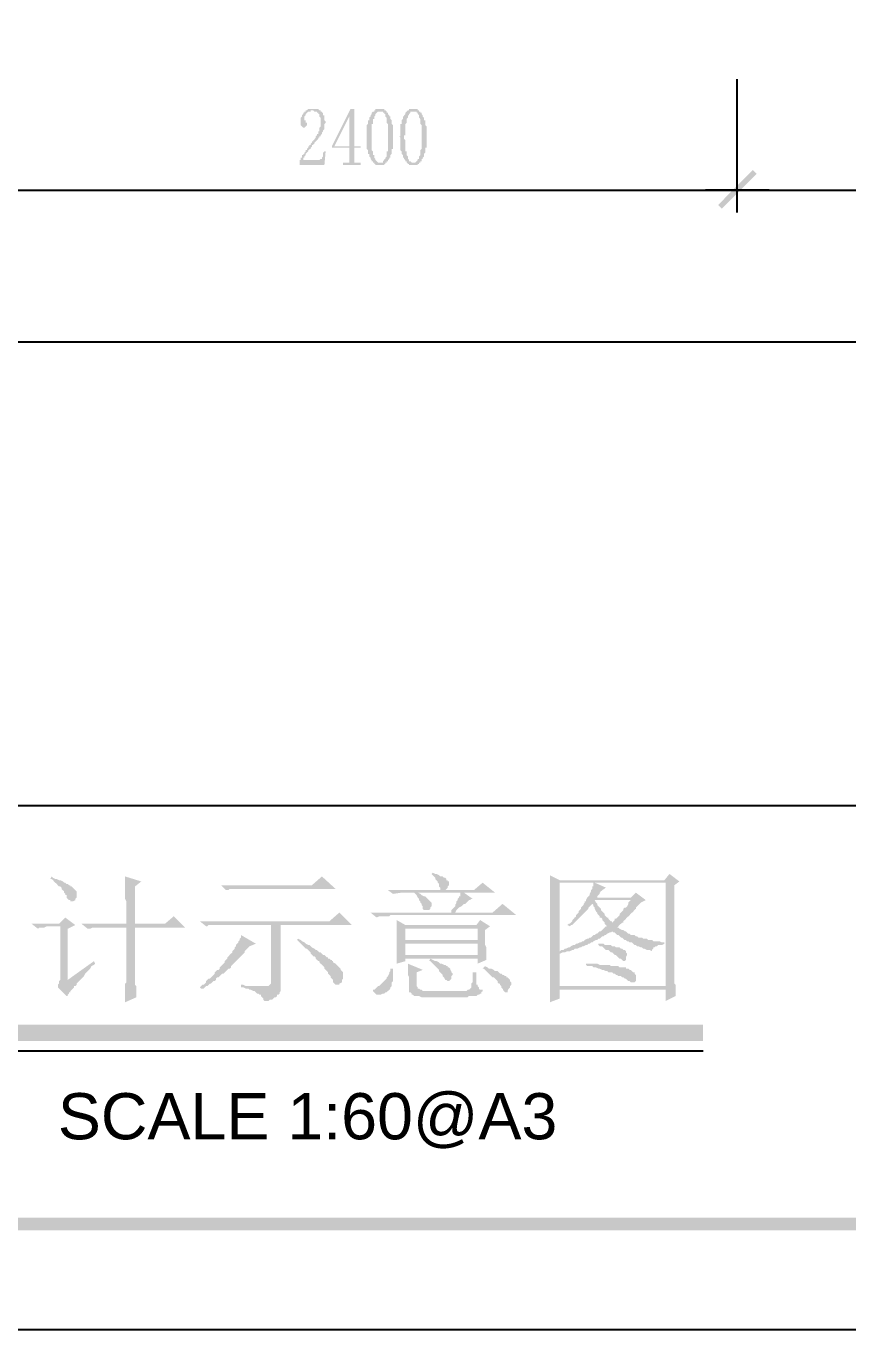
# Model space of a CAD drawing. Header units: inches. Extents: x 11 to 286, y 6 to 196.
# Drawn here: x 134.32 to 162.25, y 5.64 to 49.95 of the extents above; entities that cross this region are included whole.
import ezdxf

# ---------------------------------------------------------------- set-up
doc = ezdxf.new("R2010")
doc.units = ezdxf.units.IN
doc.header["$MEASUREMENT"] = 0
doc.layers.add('PDF_几何图形', color=7, linetype='Continuous')
doc.layers.add('PDF_文字', color=7, linetype='Continuous')
doc.layers.add('PDF_实体填充', color=7, linetype='Continuous', true_color=0xffffff)
doc.styles.add('PDF Courier New', font='Arial', dxfattribs={"height": 0.2})

msp = doc.modelspace()

# ---------------------------------------------------------------- hatches: boundary and pattern name
at = {"layer": 'PDF_实体填充', "transparency": 33554559}
h = msp.add_hatch(color=7, dxfattribs=at)
h.paths.add_polyline_path([(254.734, 9.031), (254.31, 9.454), (14.661, 9.031)], flags=0)
h.paths.add_polyline_path([(254.31, 9.454), (14.661, 9.031), (15.085, 9.454)], flags=0)
h.paths.add_polyline_path([(14.661, 9.031), (15.085, 9.454), (14.661, 191.445)], flags=0)
h.paths.add_polyline_path([(15.085, 9.454), (14.661, 191.445), (15.085, 191.022)], flags=0)
h.paths.add_polyline_path([(14.661, 191.445), (15.085, 191.022), (254.734, 191.445)], flags=0)
h.paths.add_polyline_path([(15.085, 191.022), (254.734, 191.445), (254.31, 191.022)], flags=0)
h.paths.add_polyline_path([(254.734, 191.445), (254.31, 191.022), (254.734, 9.031)], flags=0)
h.paths.add_polyline_path([(254.31, 191.022), (254.734, 9.031), (254.31, 9.454), (254.31, 191.022)], flags=0)
msp.add_hatch(color=7, dxfattribs=at).paths.add_polyline_path([(144.328, 46.665), (144.328, 46.708), (144.328, 46.75), (144.328, 46.792), (144.328, 46.835), (144.286, 46.877), (144.286, 46.919), (144.286, 46.962), (144.244, 46.962), (144.244, 47.004), (144.201, 47.004), (144.201, 47.046), (144.159, 47.046), (144.117, 47.046), (144.074, 47.089), (144.032, 47.089), (143.99, 47.089), (143.99, 47.046), (143.947, 47.046), (143.905, 47.046), (143.863, 47.004), (143.82, 46.962), (143.82, 46.919), (143.778, 46.877), (143.778, 46.835), (143.778, 46.792), (143.778, 46.75), (143.82, 46.75), (143.82, 46.708), (143.82, 46.665), (143.863, 46.665), (143.863, 46.623), (143.863, 46.581), (143.82, 46.538), (143.778, 46.496), (143.736, 46.496), (143.693, 46.538), (143.651, 46.581), (143.651, 46.623), (143.651, 46.665), (143.651, 46.708), (143.651, 46.75), (143.651, 46.792), (143.651, 46.835), (143.693, 46.877), (143.693, 46.919), (143.736, 46.962), (143.736, 47.004), (143.778, 47.004), (143.778, 47.046), (143.82, 47.046), (143.82, 47.089), (143.863, 47.089), (143.905, 47.131), (143.947, 47.131), (143.99, 47.131), (144.032, 47.131), (144.074, 47.131), (144.117, 47.131), (144.159, 47.131), (144.201, 47.131), (144.244, 47.131), (144.286, 47.089), (144.328, 47.089), (144.328, 47.046), (144.371, 47.046), (144.371, 47.004), (144.413, 47.004), (144.413, 46.962), (144.413, 46.919), (144.455, 46.919), (144.455, 46.877), (144.455, 46.835), (144.455, 46.792), (144.455, 46.75), (144.498, 46.708), (144.498, 46.665), (144.455, 46.623), (144.455, 46.581), (144.455, 46.538), (144.455, 46.496), (144.455, 46.454), (144.413, 46.411), (144.413, 46.369), (144.371, 46.327), (144.371, 46.284), (144.328, 46.242), (144.328, 46.2), (144.286, 46.2), (144.286, 46.157), (144.244, 46.157), (144.244, 46.115), (144.201, 46.073), (144.159, 46.03), (144.117, 45.988), (144.117, 45.946), (144.074, 45.946), (144.074, 45.903), (144.032, 45.903), (144.032, 45.861), (143.99, 45.819), (143.99, 45.776), (143.947, 45.776), (143.947, 45.734), (143.905, 45.734), (143.905, 45.692), (143.863, 45.649), (143.82, 45.607), (143.82, 45.565), (143.778, 45.522), (143.778, 45.48), (143.736, 45.48), (143.736, 45.438), (143.736, 45.395), (143.693, 45.395), (144.244, 45.395), (144.286, 45.395), (144.328, 45.438), (144.371, 45.438), (144.371, 45.48), (144.413, 45.522), (144.413, 45.565), (144.413, 45.607), (144.413, 45.649), (144.455, 45.692), (144.498, 45.692), (144.455, 45.226), (143.609, 45.226), (143.609, 45.395), (143.651, 45.395), (143.651, 45.438), (143.651, 45.48), (143.693, 45.48), (143.693, 45.522), (143.693, 45.565), (143.736, 45.565), (143.736, 45.607), (143.778, 45.607), (143.778, 45.649), (143.82, 45.692), (143.82, 45.734), (143.863, 45.734), (143.863, 45.776), (143.905, 45.819), (143.905, 45.861), (143.947, 45.861), (143.947, 45.903), (143.99, 45.903), (143.99, 45.946), (144.032, 45.988), (144.032, 46.03), (144.074, 46.03), (144.074, 46.073), (144.117, 46.073), (144.117, 46.115), (144.159, 46.157), (144.159, 46.2), (144.201, 46.242), (144.201, 46.284), (144.244, 46.284), (144.244, 46.327), (144.244, 46.369), (144.286, 46.369), (144.286, 46.411), (144.286, 46.454), (144.286, 46.496), (144.328, 46.538), (144.328, 46.581), (144.328, 46.623)], flags=0)
h = msp.add_hatch(color=7, dxfattribs=at)
h.paths.add_polyline_path([(145.471, 45.438), (145.471, 45.395), (145.471, 45.395), (145.471, 45.353), (145.471, 45.353), (145.471, 45.311), (145.514, 45.311), (145.514, 45.311), (145.556, 45.311), (145.556, 45.311), (145.598, 45.311), (145.683, 45.311), (145.683, 45.226), (145.09, 45.226), (145.09, 45.311), (145.175, 45.311), (145.217, 45.311), (145.217, 45.311), (145.26, 45.311), (145.26, 45.311), (145.302, 45.311), (145.302, 45.353), (145.302, 45.353), (145.302, 45.395), (145.302, 45.438), (145.302, 45.438), (145.302, 45.819), (144.709, 45.819), (144.709, 45.861), (145.344, 47.131), (145.471, 47.131), (145.471, 45.861), (145.683, 45.861), (145.683, 45.819), (145.471, 45.819), (145.471, 45.438)], flags=0)
h.paths.add_polyline_path([(145.302, 46.877), (144.794, 45.861), (145.302, 45.861), (145.302, 46.877), (145.302, 46.877), (145.302, 46.877)], flags=0)
h = msp.add_hatch(color=7, dxfattribs=at)
h.paths.add_polyline_path([(146.36, 47.046), (146.318, 47.046), (146.318, 47.046), (146.276, 47.046), (146.276, 47.046), (146.276, 47.046), (146.233, 47.004), (146.233, 47.004), (146.191, 46.962), (146.191, 46.962), (146.191, 46.919), (146.191, 46.919), (146.149, 46.877), (146.149, 46.835), (146.149, 46.835), (146.149, 46.792), (146.106, 46.792), (146.106, 46.75), (146.106, 46.75), (146.106, 46.708), (146.106, 46.708), (146.106, 46.665), (146.106, 46.623), (146.064, 46.623), (146.064, 46.581), (146.064, 46.581), (146.064, 46.538), (146.064, 46.496), (146.064, 46.496), (146.064, 46.454), (146.064, 46.411), (146.064, 46.369), (146.064, 46.369), (146.064, 46.327), (146.064, 46.284), (146.064, 46.242), (146.064, 46.242), (146.064, 46.2), (146.064, 46.2), (146.064, 46.157), (146.064, 46.115), (146.064, 46.073), (146.064, 46.03), (146.064, 46.03), (146.064, 45.988), (146.064, 45.946), (146.064, 45.903), (146.064, 45.903), (146.064, 45.861), (146.064, 45.819), (146.064, 45.819), (146.064, 45.776), (146.064, 45.734), (146.064, 45.734), (146.106, 45.692), (146.106, 45.692), (146.106, 45.649), (146.106, 45.649), (146.106, 45.607), (146.106, 45.607), (146.106, 45.565), (146.149, 45.565), (146.149, 45.522), (146.149, 45.48), (146.149, 45.48), (146.191, 45.438), (146.191, 45.395), (146.191, 45.395), (146.233, 45.353), (146.233, 45.353), (146.233, 45.353), (146.276, 45.311), (146.276, 45.311), (146.276, 45.311), (146.318, 45.311), (146.318, 45.311), (146.36, 45.311), (146.36, 45.311), (146.36, 45.311), (146.403, 45.311), (146.403, 45.311), (146.445, 45.311), (146.445, 45.353), (146.445, 45.353), (146.487, 45.395), (146.487, 45.395), (146.487, 45.438), (146.53, 45.438), (146.53, 45.48), (146.53, 45.48), (146.572, 45.522), (146.572, 45.565), (146.572, 45.565), (146.572, 45.607), (146.572, 45.607), (146.572, 45.649), (146.572, 45.649), (146.572, 45.692), (146.614, 45.692), (146.614, 45.734), (146.614, 45.776), (146.614, 45.776), (146.614, 45.819), (146.614, 45.861), (146.614, 45.861), (146.614, 45.903), (146.614, 45.946), (146.614, 45.988), (146.614, 45.988), (146.614, 46.03), (146.614, 46.073), (146.614, 46.115), (146.614, 46.115), (146.614, 46.157), (146.614, 46.2), (146.614, 46.2), (146.614, 46.242), (146.614, 46.284), (146.614, 46.327), (146.614, 46.369), (146.614, 46.369), (146.614, 46.411), (146.614, 46.454), (146.614, 46.454), (146.614, 46.496), (146.614, 46.538), (146.614, 46.581), (146.614, 46.581), (146.614, 46.623), (146.614, 46.623), (146.572, 46.665), (146.572, 46.708), (146.572, 46.708), (146.572, 46.75), (146.572, 46.75), (146.572, 46.792), (146.572, 46.792), (146.572, 46.835), (146.572, 46.835), (146.53, 46.877), (146.53, 46.877), (146.53, 46.919), (146.53, 46.962), (146.487, 46.962), (146.487, 47.004), (146.487, 47.004), (146.445, 47.004), (146.445, 47.046), (146.403, 47.046), (146.403, 47.046), (146.403, 47.046), (146.36, 47.046), (146.36, 47.046), (146.36, 47.046), (146.36, 47.046)], flags=0)
h.paths.add_polyline_path([(146.36, 45.226), (146.318, 45.226), (146.318, 45.226), (146.276, 45.226), (146.276, 45.226), (146.233, 45.226), (146.233, 45.226), (146.191, 45.226), (146.191, 45.268), (146.149, 45.268), (146.149, 45.268), (146.149, 45.311), (146.106, 45.311), (146.106, 45.353), (146.064, 45.353), (146.064, 45.395), (146.064, 45.395), (146.022, 45.438), (146.022, 45.438), (146.022, 45.48), (146.022, 45.48), (145.979, 45.522), (145.979, 45.522), (145.979, 45.565), (145.979, 45.565), (145.979, 45.607), (145.937, 45.607), (145.937, 45.649), (145.937, 45.649), (145.937, 45.692), (145.937, 45.692), (145.937, 45.734), (145.895, 45.776), (145.895, 45.776), (145.895, 45.819), (145.895, 45.861), (145.895, 45.861), (145.895, 45.903), (145.895, 45.946), (145.895, 45.946), (145.895, 45.988), (145.895, 46.03), (145.895, 46.073), (145.895, 46.073), (145.895, 46.115), (145.895, 46.157), (145.895, 46.2), (145.895, 46.2), (145.895, 46.242), (145.895, 46.284), (145.895, 46.327), (145.895, 46.327), (145.895, 46.369), (145.895, 46.411), (145.895, 46.454), (145.895, 46.454), (145.895, 46.496), (145.895, 46.538), (145.895, 46.538), (145.895, 46.581), (145.937, 46.623), (145.937, 46.623), (145.937, 46.665), (145.937, 46.665), (145.937, 46.708), (145.937, 46.75), (145.979, 46.75), (145.979, 46.792), (145.979, 46.792), (145.979, 46.835), (145.979, 46.835), (146.022, 46.877), (146.022, 46.877), (146.022, 46.919), (146.022, 46.919), (146.064, 46.962), (146.064, 47.004), (146.064, 47.004), (146.106, 47.046), (146.106, 47.046), (146.149, 47.046), (146.149, 47.089), (146.149, 47.089), (146.191, 47.089), (146.191, 47.131), (146.233, 47.131), (146.233, 47.131), (146.276, 47.131), (146.276, 47.131), (146.318, 47.131), (146.318, 47.131), (146.36, 47.131), (146.36, 47.131), (146.403, 47.131), (146.403, 47.131), (146.403, 47.131), (146.445, 47.131), (146.445, 47.131), (146.487, 47.131), (146.487, 47.089), (146.53, 47.089), (146.53, 47.089), (146.572, 47.046), (146.572, 47.046), (146.572, 47.004), (146.614, 47.004), (146.614, 47.004), (146.614, 46.962), (146.657, 46.919), (146.657, 46.919), (146.657, 46.877), (146.699, 46.877), (146.699, 46.835), (146.699, 46.835), (146.699, 46.792), (146.699, 46.792), (146.741, 46.75), (146.741, 46.75), (146.741, 46.708), (146.741, 46.708), (146.741, 46.665), (146.741, 46.665), (146.741, 46.623), (146.784, 46.581), (146.784, 46.581), (146.784, 46.538), (146.784, 46.496), (146.784, 46.496), (146.784, 46.454), (146.784, 46.411), (146.784, 46.369), (146.784, 46.369), (146.784, 46.327), (146.784, 46.284), (146.784, 46.242), (146.784, 46.242), (146.784, 46.2), (146.784, 46.2), (146.784, 46.157), (146.784, 46.115), (146.784, 46.073), (146.784, 46.03), (146.784, 46.03), (146.784, 45.988), (146.784, 45.946), (146.784, 45.946), (146.784, 45.903), (146.784, 45.861), (146.784, 45.819), (146.784, 45.819), (146.784, 45.776), (146.741, 45.776), (146.741, 45.734), (146.741, 45.692), (146.741, 45.692), (146.741, 45.649), (146.741, 45.649), (146.741, 45.607), (146.699, 45.565), (146.699, 45.565), (146.699, 45.522), (146.699, 45.522), (146.699, 45.48), (146.657, 45.48), (146.657, 45.48), (146.657, 45.438), (146.657, 45.438), (146.614, 45.395), (146.614, 45.353), (146.614, 45.353), (146.572, 45.353), (146.572, 45.311), (146.53, 45.311), (146.53, 45.268), (146.53, 45.268), (146.487, 45.268), (146.487, 45.226), (146.445, 45.226), (146.445, 45.226), (146.403, 45.226), (146.403, 45.226), (146.36, 45.226), (146.36, 45.226), (146.36, 45.226), (146.36, 45.226), (146.36, 45.226)], flags=0)
h = msp.add_hatch(color=7, dxfattribs=at)
h.paths.add_polyline_path([(147.461, 47.046), (147.461, 47.046), (147.461, 47.046), (147.419, 47.046), (147.419, 47.046), (147.376, 47.046), (147.376, 47.004), (147.376, 47.004), (147.334, 46.962), (147.334, 46.962), (147.334, 46.919), (147.292, 46.919), (147.292, 46.877), (147.292, 46.835), (147.292, 46.835), (147.249, 46.792), (147.249, 46.792), (147.249, 46.75), (147.249, 46.75), (147.249, 46.708), (147.249, 46.708), (147.249, 46.665), (147.207, 46.623), (147.207, 46.623), (147.207, 46.581), (147.207, 46.581), (147.207, 46.538), (147.207, 46.496), (147.207, 46.496), (147.207, 46.454), (147.207, 46.411), (147.207, 46.369), (147.207, 46.369), (147.207, 46.327), (147.207, 46.284), (147.207, 46.242), (147.165, 46.242), (147.165, 46.2), (147.165, 46.2), (147.165, 46.157), (147.165, 46.115), (147.207, 46.073), (147.207, 46.03), (147.207, 46.03), (147.207, 45.988), (147.207, 45.946), (147.207, 45.903), (147.207, 45.903), (147.207, 45.861), (147.207, 45.819), (147.207, 45.819), (147.207, 45.776), (147.207, 45.734), (147.207, 45.734), (147.207, 45.692), (147.249, 45.692), (147.249, 45.649), (147.249, 45.649), (147.249, 45.607), (147.249, 45.607), (147.249, 45.565), (147.249, 45.565), (147.292, 45.522), (147.292, 45.48), (147.292, 45.48), (147.292, 45.438), (147.334, 45.395), (147.334, 45.395), (147.334, 45.353), (147.376, 45.353), (147.376, 45.353), (147.419, 45.311), (147.419, 45.311), (147.419, 45.311), (147.461, 45.311), (147.461, 45.311), (147.461, 45.311), (147.503, 45.311), (147.503, 45.311), (147.546, 45.311), (147.546, 45.311), (147.546, 45.311), (147.588, 45.353), (147.588, 45.353), (147.63, 45.395), (147.63, 45.395), (147.63, 45.438), (147.673, 45.438), (147.673, 45.48), (147.673, 45.48), (147.673, 45.522), (147.715, 45.565), (147.715, 45.565), (147.715, 45.607), (147.715, 45.607), (147.715, 45.649), (147.715, 45.649), (147.715, 45.692), (147.715, 45.692), (147.715, 45.734), (147.757, 45.776), (147.757, 45.776), (147.757, 45.819), (147.757, 45.861), (147.757, 45.861), (147.757, 45.903), (147.757, 45.946), (147.757, 45.988), (147.757, 45.988), (147.757, 46.03), (147.757, 46.073), (147.757, 46.115), (147.757, 46.115), (147.757, 46.157), (147.757, 46.2), (147.757, 46.2), (147.757, 46.242), (147.757, 46.284), (147.757, 46.327), (147.757, 46.369), (147.757, 46.369), (147.757, 46.411), (147.757, 46.454), (147.757, 46.454), (147.757, 46.496), (147.757, 46.538), (147.757, 46.581), (147.757, 46.581), (147.715, 46.623), (147.715, 46.623), (147.715, 46.665), (147.715, 46.708), (147.715, 46.708), (147.715, 46.75), (147.715, 46.75), (147.715, 46.792), (147.715, 46.792), (147.673, 46.835), (147.673, 46.835), (147.673, 46.877), (147.673, 46.877), (147.673, 46.919), (147.63, 46.962), (147.63, 46.962), (147.63, 47.004), (147.588, 47.004), (147.588, 47.004), (147.588, 47.046), (147.546, 47.046), (147.546, 47.046), (147.503, 47.046), (147.503, 47.046), (147.461, 47.046), (147.461, 47.046), (147.461, 47.046)], flags=0)
h.paths.add_polyline_path([(147.461, 45.226), (147.461, 45.226), (147.419, 45.226), (147.419, 45.226), (147.376, 45.226), (147.376, 45.226), (147.376, 45.226), (147.334, 45.226), (147.334, 45.268), (147.292, 45.268), (147.292, 45.268), (147.249, 45.311), (147.249, 45.311), (147.249, 45.353), (147.207, 45.353), (147.207, 45.395), (147.207, 45.395), (147.165, 45.438), (147.165, 45.438), (147.165, 45.48), (147.122, 45.48), (147.122, 45.522), (147.122, 45.522), (147.122, 45.565), (147.122, 45.565), (147.08, 45.607), (147.08, 45.607), (147.08, 45.649), (147.08, 45.649), (147.08, 45.692), (147.08, 45.692), (147.038, 45.734), (147.038, 45.776), (147.038, 45.776), (147.038, 45.819), (147.038, 45.861), (147.038, 45.861), (147.038, 45.903), (147.038, 45.946), (147.038, 45.946), (147.038, 45.988), (147.038, 46.03), (147.038, 46.073), (147.038, 46.073), (147.038, 46.115), (147.038, 46.157), (146.995, 46.2), (147.038, 46.2), (147.038, 46.242), (147.038, 46.284), (147.038, 46.327), (147.038, 46.327), (147.038, 46.369), (147.038, 46.411), (147.038, 46.454), (147.038, 46.454), (147.038, 46.496), (147.038, 46.538), (147.038, 46.538), (147.038, 46.581), (147.038, 46.623), (147.08, 46.623), (147.08, 46.665), (147.08, 46.665), (147.08, 46.708), (147.08, 46.75), (147.08, 46.75), (147.122, 46.792), (147.122, 46.792), (147.122, 46.835), (147.122, 46.835), (147.122, 46.877), (147.165, 46.877), (147.165, 46.919), (147.165, 46.919), (147.207, 46.962), (147.207, 47.004), (147.207, 47.004), (147.249, 47.046), (147.249, 47.046), (147.249, 47.046), (147.292, 47.089), (147.292, 47.089), (147.334, 47.089), (147.334, 47.131), (147.376, 47.131), (147.376, 47.131), (147.376, 47.131), (147.419, 47.131), (147.419, 47.131), (147.461, 47.131), (147.461, 47.131), (147.503, 47.131), (147.503, 47.131), (147.546, 47.131), (147.546, 47.131), (147.588, 47.131), (147.588, 47.131), (147.63, 47.131), (147.63, 47.089), (147.673, 47.089), (147.673, 47.089), (147.673, 47.046), (147.715, 47.046), (147.715, 47.004), (147.757, 47.004), (147.757, 47.004), (147.757, 46.962), (147.8, 46.919), (147.8, 46.919), (147.8, 46.877), (147.8, 46.877), (147.842, 46.835), (147.842, 46.835), (147.842, 46.792), (147.842, 46.792), (147.842, 46.75), (147.884, 46.75), (147.884, 46.708), (147.884, 46.708), (147.884, 46.665), (147.884, 46.665), (147.884, 46.623), (147.884, 46.581), (147.884, 46.581), (147.927, 46.538), (147.927, 46.496), (147.927, 46.496), (147.927, 46.454), (147.927, 46.411), (147.927, 46.369), (147.927, 46.369), (147.927, 46.327), (147.927, 46.284), (147.927, 46.242), (147.927, 46.242), (147.927, 46.2), (147.927, 46.2), (147.927, 46.157), (147.927, 46.115), (147.927, 46.073), (147.927, 46.03), (147.927, 46.03), (147.927, 45.988), (147.927, 45.946), (147.927, 45.946), (147.927, 45.903), (147.927, 45.861), (147.927, 45.819), (147.884, 45.819), (147.884, 45.776), (147.884, 45.776), (147.884, 45.734), (147.884, 45.692), (147.884, 45.692), (147.884, 45.649), (147.884, 45.649), (147.842, 45.607), (147.842, 45.565), (147.842, 45.565), (147.842, 45.522), (147.842, 45.522), (147.8, 45.48), (147.8, 45.48), (147.8, 45.48), (147.8, 45.438), (147.757, 45.438), (147.757, 45.395), (147.757, 45.353), (147.715, 45.353), (147.715, 45.353), (147.715, 45.311), (147.673, 45.311), (147.673, 45.268), (147.63, 45.268), (147.63, 45.268), (147.63, 45.226), (147.588, 45.226), (147.588, 45.226), (147.546, 45.226), (147.546, 45.226), (147.503, 45.226), (147.503, 45.226), (147.461, 45.226), (147.461, 45.226), (147.461, 45.226)], flags=0)
h = msp.add_hatch(color=7, dxfattribs=at)
h.paths.add_polyline_path([(159.145, 44.93), (159.018, 45.057), (157.96, 43.744)], flags=0)
h.paths.add_polyline_path([(159.018, 45.057), (157.96, 43.744), (157.833, 43.871), (159.018, 45.057)], flags=0)
h = msp.add_hatch(color=7, dxfattribs=at)
h.paths.add_polyline_path([(157.833, 43.871), (157.96, 43.744), (159.018, 45.057)], flags=0)
h.paths.add_polyline_path([(157.96, 43.744), (159.018, 45.057), (159.145, 44.93), (157.96, 43.744)], flags=0)
h = msp.add_hatch(color=7, dxfattribs=at)
h.paths.add_polyline_path([(135.142, 20.969), (135.184, 21.054), (135.227, 21.011), (135.311, 20.969), (135.354, 20.969), (135.438, 20.927), (135.481, 20.927), (135.565, 20.884), (135.608, 20.842), (135.65, 20.842), (135.692, 20.8), (135.735, 20.8), (135.777, 20.757), (135.819, 20.757), (135.819, 20.715), (135.862, 20.715), (135.904, 20.673), (135.946, 20.63), (135.989, 20.588), (136.031, 20.546), (136.031, 20.503), (136.031, 20.461), (136.031, 20.461), (136.031, 20.376), (136.031, 20.334), (135.989, 20.292), (135.989, 20.292), (135.989, 20.249), (135.904, 20.207), (135.862, 20.207), (135.862, 20.207), (135.819, 20.207), (135.819, 20.249), (135.777, 20.249), (135.735, 20.292), (135.692, 20.334), (135.692, 20.419), (135.65, 20.419), (135.65, 20.461), (135.608, 20.503), (135.608, 20.546), (135.565, 20.588), (135.523, 20.63), (135.523, 20.673), (135.481, 20.715), (135.438, 20.715), (135.396, 20.757), (135.354, 20.8), (135.311, 20.842), (135.269, 20.884), (135.227, 20.927), (135.184, 20.969), (135.142, 20.969), (135.142, 20.969)], flags=0)
h.paths.add_polyline_path([(135.735, 17.54), (136.624, 18.175), (136.666, 18.09), (136.624, 18.048), (136.539, 18.006), (136.497, 17.921), (136.454, 17.879), (136.412, 17.836), (136.37, 17.794), (136.327, 17.752), (136.285, 17.667), (136.243, 17.625), (136.2, 17.582), (136.158, 17.54), (136.116, 17.498), (136.073, 17.455), (136.031, 17.413), (136.031, 17.371), (135.989, 17.328), (135.946, 17.328), (135.946, 17.286), (135.904, 17.244), (135.862, 17.201), (135.862, 17.201), (135.819, 17.159), (135.819, 17.117), (135.777, 17.117), (135.777, 17.074), (135.735, 17.032), (135.735, 17.032), (135.735, 16.99), (135.692, 16.99), (135.396, 17.286), (135.396, 17.328), (135.396, 17.371), (135.438, 17.413), (135.438, 17.455), (135.438, 17.498), (135.481, 17.54), (135.481, 17.625), (135.481, 17.667), (135.481, 19.36), (134.888, 19.36), (135.1, 19.36), (135.057, 19.36), (135.015, 19.36), (134.93, 19.318), (134.888, 19.318), (134.846, 19.318), (134.761, 19.318), (134.719, 19.276), (134.507, 19.445), (135.438, 19.445), (135.65, 19.657), (135.989, 19.403), (135.735, 19.276), (135.735, 17.54)], flags=0)
h.paths.add_polyline_path([(137.724, 19.445), (137.724, 19.53), (137.724, 19.572), (137.724, 19.657), (137.724, 19.741), (137.724, 19.784), (137.724, 19.868), (137.724, 19.911), (137.724, 19.995), (137.724, 20.038), (137.724, 20.122), (137.724, 20.165), (137.724, 20.207), (137.682, 20.292), (137.682, 20.334), (137.682, 20.376), (137.682, 20.419), (137.682, 20.461), (137.682, 20.503), (137.682, 20.588), (137.682, 20.63), (137.682, 20.673), (137.682, 20.715), (137.682, 20.715), (137.682, 20.757), (137.682, 20.8), (137.682, 20.842), (137.682, 20.884), (137.682, 20.927), (137.682, 20.927), (137.682, 20.969), (137.682, 21.011), (137.682, 21.011), (137.682, 21.054), (137.682, 21.054), (137.682, 21.054), (138.232, 20.884), (138.021, 20.715), (138.021, 19.445), (139.037, 19.445), (139.333, 19.699), (139.714, 19.318), (138.021, 19.318), (138.021, 17.625), (138.021, 17.582), (138.021, 17.54), (138.021, 17.455), (138.021, 17.413), (138.021, 17.371), (138.063, 17.328), (138.063, 17.286), (138.063, 17.244), (138.063, 17.159), (138.063, 17.117), (138.063, 17.074), (138.063, 17.032), (138.063, 16.99), (138.063, 16.947), (138.063, 16.947), (137.682, 16.778), (137.682, 16.863), (137.682, 16.905), (137.682, 16.99), (137.682, 17.032), (137.682, 17.074), (137.682, 17.159), (137.682, 17.201), (137.682, 17.244), (137.682, 17.286), (137.682, 17.328), (137.682, 17.413), (137.724, 17.455), (137.724, 17.498), (137.724, 17.54), (137.724, 17.54), (137.724, 17.582), (137.724, 17.625), (137.724, 17.667), (137.724, 17.667), (137.724, 19.318), (136.581, 19.318), (136.92, 19.318), (136.835, 19.318), (136.793, 19.318), (136.751, 19.318), (136.666, 19.318), (136.624, 19.318), (136.581, 19.318), (136.497, 19.276), (136.454, 19.276), (136.412, 19.276), (136.412, 19.276), (136.2, 19.445), (137.724, 19.445), (137.724, 19.445)], flags=0)
h = msp.add_hatch(color=7, dxfattribs=at)
h.paths.add_polyline_path([(140.942, 20.757), (144.032, 20.757), (144.371, 21.054), (144.836, 20.63), (141.661, 20.63), (141.577, 20.63), (141.534, 20.63), (141.492, 20.63), (141.407, 20.63), (141.365, 20.63), (141.323, 20.63), (141.238, 20.63), (141.196, 20.588), (141.153, 20.588), (141.111, 20.588), (140.942, 20.757)], flags=0)
h.paths.add_polyline_path([(140.222, 19.53), (144.625, 19.53), (144.963, 19.826), (145.387, 19.403), (142.974, 19.403), (142.974, 17.371), (142.974, 17.328), (142.974, 17.286), (142.974, 17.244), (142.974, 17.201), (142.974, 17.159), (142.931, 17.117), (142.931, 17.074), (142.889, 17.032), (142.847, 17.032), (142.847, 16.99), (142.804, 16.947), (142.762, 16.947), (142.72, 16.905), (142.677, 16.863), (142.593, 16.863), (142.55, 16.82), (142.508, 16.82), (142.423, 16.82), (142.423, 16.778), (142.423, 16.82), (142.381, 16.863), (142.381, 16.905), (142.381, 16.905), (142.339, 16.947), (142.296, 16.99), (142.296, 17.032), (142.254, 17.032), (142.212, 17.074), (142.169, 17.074), (142.127, 17.117), (142.085, 17.159), (142.042, 17.159), (141.958, 17.201), (141.915, 17.201), (141.873, 17.244), (141.788, 17.244), (141.704, 17.286), (141.619, 17.286), (141.619, 17.286), (141.619, 17.371), (141.704, 17.371), (141.788, 17.328), (141.873, 17.328), (141.958, 17.328), (142, 17.328), (142.085, 17.328), (142.127, 17.328), (142.212, 17.328), (142.254, 17.328), (142.296, 17.328), (142.339, 17.328), (142.381, 17.328), (142.423, 17.328), (142.466, 17.328), (142.466, 17.328), (142.508, 17.328), (142.55, 17.328), (142.593, 17.371), (142.635, 17.413), (142.635, 17.455), (142.635, 17.498), (142.635, 17.54), (142.635, 17.54), (142.635, 19.403), (140.984, 19.403), (140.899, 19.403), (140.857, 19.403), (140.772, 19.403), (140.73, 19.403), (140.688, 19.403), (140.603, 19.403), (140.561, 19.403), (140.518, 19.403), (140.476, 19.36), (140.434, 19.36), (140.222, 19.53)], flags=0)
h.paths.add_polyline_path([(141.619, 19.064), (142.127, 18.768), (141.915, 18.683), (141.873, 18.641), (141.831, 18.598), (141.788, 18.556), (141.746, 18.514), (141.746, 18.471), (141.704, 18.429), (141.661, 18.387), (141.619, 18.344), (141.577, 18.302), (141.534, 18.26), (141.534, 18.26), (141.492, 18.217), (141.45, 18.175), (141.407, 18.133), (141.365, 18.09), (141.323, 18.048), (141.28, 18.006), (141.28, 17.963), (141.238, 17.921), (141.196, 17.921), (141.153, 17.879), (141.111, 17.836), (141.069, 17.794), (141.026, 17.752), (140.984, 17.752), (140.942, 17.709), (140.899, 17.667), (140.857, 17.625), (140.815, 17.625), (140.772, 17.582), (140.772, 17.54), (140.73, 17.498), (140.688, 17.498), (140.645, 17.455), (140.603, 17.413), (140.561, 17.413), (140.518, 17.371), (140.476, 17.328), (140.434, 17.328), (140.391, 17.286), (140.349, 17.244), (140.307, 17.244), (140.264, 17.244), (140.222, 17.286), (140.264, 17.328), (140.307, 17.371), (140.349, 17.371), (140.391, 17.413), (140.434, 17.455), (140.434, 17.498), (140.476, 17.54), (140.518, 17.582), (140.561, 17.582), (140.603, 17.625), (140.645, 17.667), (140.688, 17.709), (140.73, 17.752), (140.73, 17.794), (140.772, 17.836), (140.815, 17.879), (140.857, 17.879), (140.899, 17.921), (140.899, 17.963), (140.942, 18.006), (140.984, 18.048), (141.026, 18.09), (141.069, 18.133), (141.069, 18.175), (141.111, 18.217), (141.153, 18.26), (141.153, 18.302), (141.196, 18.344), (141.238, 18.387), (141.238, 18.387), (141.28, 18.429), (141.323, 18.471), (141.323, 18.514), (141.365, 18.556), (141.407, 18.598), (141.407, 18.641), (141.45, 18.683), (141.45, 18.725), (141.492, 18.768), (141.534, 18.81), (141.534, 18.852), (141.577, 18.895), (141.577, 18.937), (141.619, 18.979), (141.619, 19.064), (141.619, 19.064), (141.619, 19.064)], flags=0)
h.paths.add_polyline_path([(143.566, 18.937), (143.651, 18.895), (143.693, 18.852), (143.778, 18.81), (143.82, 18.768), (143.905, 18.725), (143.947, 18.725), (143.99, 18.683), (144.032, 18.641), (144.117, 18.598), (144.159, 18.556), (144.201, 18.556), (144.244, 18.514), (144.286, 18.471), (144.328, 18.471), (144.371, 18.429), (144.413, 18.387), (144.455, 18.387), (144.498, 18.344), (144.54, 18.302), (144.582, 18.302), (144.582, 18.26), (144.625, 18.26), (144.667, 18.217), (144.709, 18.217), (144.709, 18.175), (144.752, 18.175), (144.752, 18.133), (144.836, 18.09), (144.879, 18.048), (144.921, 18.006), (144.963, 17.963), (145.006, 17.921), (145.006, 17.879), (145.048, 17.836), (145.048, 17.836), (145.09, 17.794), (145.09, 17.752), (145.09, 17.752), (145.09, 17.667), (145.09, 17.625), (145.09, 17.582), (145.048, 17.54), (145.048, 17.498), (145.048, 17.455), (144.963, 17.413), (144.963, 17.371), (144.921, 17.371), (144.879, 17.371), (144.879, 17.371), (144.836, 17.371), (144.794, 17.413), (144.752, 17.455), (144.752, 17.54), (144.709, 17.582), (144.709, 17.582), (144.667, 17.625), (144.667, 17.667), (144.625, 17.709), (144.582, 17.752), (144.582, 17.794), (144.54, 17.836), (144.498, 17.879), (144.455, 17.921), (144.455, 17.963), (144.413, 18.006), (144.371, 18.048), (144.328, 18.09), (144.286, 18.133), (144.286, 18.175), (144.244, 18.175), (144.201, 18.217), (144.159, 18.26), (144.159, 18.302), (144.117, 18.344), (144.074, 18.344), (144.032, 18.387), (143.99, 18.429), (143.99, 18.471), (143.947, 18.514), (143.905, 18.556), (143.863, 18.598), (143.82, 18.598), (143.778, 18.641), (143.736, 18.683), (143.693, 18.725), (143.651, 18.768), (143.609, 18.81), (143.566, 18.852), (143.524, 18.895), (143.566, 18.937), (143.566, 18.937)], flags=0)
h = msp.add_hatch(color=7, dxfattribs=at)
h.paths.add_polyline_path([(148.138, 21.181), (148.223, 21.138), (148.265, 21.138), (148.35, 21.096), (148.392, 21.054), (148.477, 21.054), (148.519, 21.011), (148.562, 21.011), (148.604, 20.969), (148.604, 20.927), (148.646, 20.927), (148.646, 20.884), (148.689, 20.884), (148.689, 20.842), (148.689, 20.8), (148.689, 20.757), (148.646, 20.715), (148.646, 20.673), (148.604, 20.63), (148.562, 20.588), (148.562, 20.588), (149.535, 20.588), (149.832, 20.842), (150.255, 20.503), (149.197, 20.503), (149.493, 20.292), (149.493, 20.292), (149.451, 20.292), (149.408, 20.249), (149.366, 20.249), (149.324, 20.207), (149.324, 20.207), (149.281, 20.165), (149.239, 20.122), (149.197, 20.122), (149.154, 20.08), (149.112, 20.038), (149.027, 19.995), (148.985, 19.953), (148.943, 19.911), (148.9, 19.826), (148.9, 19.826), (150.17, 19.826), (150.509, 20.122), (150.975, 19.741), (146.741, 19.741), (146.699, 19.741), (146.657, 19.699), (146.572, 19.699), (146.53, 19.699), (146.487, 19.699), (146.403, 19.699), (146.36, 19.699), (146.318, 19.699), (146.233, 19.657), (146.233, 19.657), (146.022, 19.826), (148.773, 19.826), (148.773, 19.911), (148.816, 19.953), (148.858, 19.995), (148.9, 20.038), (148.9, 20.08), (148.943, 20.165), (148.943, 20.207), (148.985, 20.249), (148.985, 20.292), (149.027, 20.334), (149.027, 20.376), (149.07, 20.376), (149.07, 20.419), (149.07, 20.461), (149.07, 20.503), (147.63, 20.503), (147.715, 20.461), (147.757, 20.419), (147.842, 20.376), (147.884, 20.376), (147.927, 20.334), (147.969, 20.292), (147.969, 20.292), (148.011, 20.249), (148.011, 20.249), (148.054, 20.207), (148.096, 20.165), (148.096, 20.122), (148.096, 20.08), (148.096, 20.038), (148.054, 19.995), (148.054, 19.953), (148.011, 19.911), (147.969, 19.911), (147.927, 19.911), (147.927, 19.911), (147.884, 19.911), (147.842, 19.911), (147.8, 19.953), (147.8, 19.995), (147.8, 20.038), (147.757, 20.08), (147.757, 20.122), (147.757, 20.122), (147.715, 20.165), (147.715, 20.207), (147.673, 20.249), (147.673, 20.292), (147.63, 20.334), (147.588, 20.419), (147.546, 20.461), (147.503, 20.503), (147.08, 20.503), (146.784, 20.461), (146.614, 20.588), (148.392, 20.588), (148.392, 20.63), (148.392, 20.673), (148.35, 20.715), (148.35, 20.757), (148.35, 20.8), (148.308, 20.842), (148.308, 20.884), (148.265, 20.927), (148.223, 20.969), (148.223, 21.011), (148.181, 21.054), (148.138, 21.096), (148.096, 21.138), (148.138, 21.181)], flags=0)
h.paths.add_polyline_path([(146.911, 19.572), (147.207, 19.403), (149.62, 19.403), (149.747, 19.572), (150.086, 19.36), (149.916, 19.233), (149.916, 19.149), (149.916, 19.106), (149.916, 19.022), (149.916, 18.937), (149.916, 18.895), (149.916, 18.81), (149.916, 18.768), (149.916, 18.725), (149.959, 18.641), (149.959, 18.598), (149.959, 18.556), (149.959, 18.514), (149.959, 18.471), (149.959, 18.429), (149.959, 18.387), (149.959, 18.344), (149.959, 18.344), (149.959, 18.302), (149.959, 18.26), (149.959, 18.26), (149.959, 18.217), (149.959, 18.217), (149.662, 18.09), (149.662, 18.26), (147.207, 18.26), (147.207, 18.175), (146.911, 18.09), (146.911, 18.133), (146.911, 18.175), (146.911, 18.217), (146.911, 18.26), (146.911, 18.302), (146.911, 18.387), (146.911, 18.429), (146.911, 18.471), (146.911, 18.514), (146.911, 18.556), (146.911, 18.598), (146.911, 18.641), (146.911, 18.725), (146.911, 18.768), (146.911, 18.81), (146.911, 18.81), (146.911, 18.852), (146.911, 18.937), (146.911, 18.979), (146.911, 19.022), (146.911, 19.064), (146.911, 19.106), (146.911, 19.149), (146.911, 19.191), (146.911, 19.276), (146.911, 19.318), (146.911, 19.36), (146.911, 19.403), (146.911, 19.445), (146.911, 19.487), (146.911, 19.53), (146.911, 19.572), (146.911, 19.572)], flags=0)
h.paths.add_polyline_path([(147.207, 19.276), (147.207, 18.895), (149.662, 18.895), (149.662, 19.276), (147.207, 19.276)], flags=0)
h.paths.add_polyline_path([(147.207, 18.768), (147.207, 18.387), (149.662, 18.387), (149.662, 18.768), (147.207, 18.768)], flags=0)
h.paths.add_polyline_path([(146.699, 17.921), (146.784, 17.921), (146.784, 17.836), (146.784, 17.794), (146.784, 17.709), (146.784, 17.667), (146.784, 17.582), (146.784, 17.54), (146.784, 17.498), (146.741, 17.455), (146.741, 17.413), (146.741, 17.371), (146.741, 17.328), (146.741, 17.328), (146.699, 17.286), (146.699, 17.244), (146.699, 17.244), (146.657, 17.201), (146.614, 17.159), (146.572, 17.117), (146.53, 17.117), (146.487, 17.074), (146.445, 17.074), (146.445, 17.074), (146.36, 17.032), (146.276, 17.032), (146.233, 17.032), (146.191, 17.074), (146.191, 17.074), (146.149, 17.117), (146.106, 17.159), (146.106, 17.159), (146.106, 17.201), (146.149, 17.201), (146.191, 17.244), (146.233, 17.286), (146.276, 17.328), (146.318, 17.328), (146.36, 17.371), (146.403, 17.413), (146.403, 17.413), (146.445, 17.455), (146.487, 17.498), (146.53, 17.54), (146.53, 17.54), (146.572, 17.582), (146.572, 17.625), (146.614, 17.667), (146.657, 17.752), (146.657, 17.794), (146.699, 17.836), (146.699, 17.879), (146.699, 17.921), (146.699, 17.921)], flags=0)
h.paths.add_polyline_path([(148.011, 18.175), (148.054, 18.26), (148.138, 18.217), (148.223, 18.175), (148.265, 18.175), (148.35, 18.133), (148.392, 18.09), (148.435, 18.09), (148.519, 18.048), (148.562, 18.048), (148.604, 18.006), (148.646, 18.006), (148.646, 17.963), (148.689, 17.963), (148.689, 17.963), (148.731, 17.921), (148.731, 17.879), (148.773, 17.836), (148.773, 17.794), (148.816, 17.752), (148.816, 17.752), (148.816, 17.709), (148.773, 17.667), (148.773, 17.625), (148.773, 17.582), (148.731, 17.54), (148.689, 17.498), (148.689, 17.498), (148.646, 17.498), (148.604, 17.54), (148.562, 17.54), (148.519, 17.625), (148.519, 17.625), (148.477, 17.667), (148.477, 17.709), (148.435, 17.752), (148.435, 17.752), (148.392, 17.794), (148.35, 17.836), (148.35, 17.879), (148.308, 17.921), (148.265, 17.963), (148.223, 18.006), (148.181, 18.048), (148.138, 18.09), (148.096, 18.133), (148.054, 18.175), (148.011, 18.175), (148.011, 18.175)], flags=0)
h.paths.add_polyline_path([(149.832, 17.921), (149.916, 18.006), (150.001, 17.963), (150.043, 17.921), (150.128, 17.921), (150.213, 17.879), (150.255, 17.836), (150.34, 17.836), (150.382, 17.794), (150.424, 17.752), (150.467, 17.752), (150.509, 17.709), (150.551, 17.709), (150.594, 17.667), (150.594, 17.667), (150.636, 17.667), (150.636, 17.625), (150.678, 17.625), (150.721, 17.582), (150.763, 17.54), (150.763, 17.498), (150.805, 17.455), (150.805, 17.413), (150.805, 17.413), (150.805, 17.371), (150.763, 17.328), (150.763, 17.286), (150.721, 17.244), (150.678, 17.159), (150.678, 17.117), (150.636, 17.117), (150.636, 17.117), (150.594, 17.117), (150.551, 17.159), (150.551, 17.159), (150.509, 17.244), (150.467, 17.286), (150.467, 17.286), (150.467, 17.328), (150.424, 17.371), (150.424, 17.413), (150.382, 17.413), (150.34, 17.455), (150.34, 17.498), (150.297, 17.54), (150.255, 17.582), (150.213, 17.625), (150.17, 17.625), (150.128, 17.667), (150.086, 17.709), (150.043, 17.752), (150.001, 17.794), (149.959, 17.836), (149.916, 17.879), (149.874, 17.921), (149.832, 17.921), (149.832, 17.921)], flags=0)
h.paths.add_polyline_path([(147.334, 17.328), (147.334, 17.371), (147.334, 17.455), (147.334, 17.54), (147.334, 17.582), (147.334, 17.625), (147.292, 17.709), (147.292, 17.752), (147.292, 17.794), (147.292, 17.836), (147.292, 17.879), (147.292, 17.921), (147.292, 17.963), (147.292, 18.006), (147.292, 18.048), (147.292, 18.048), (147.292, 18.09), (147.292, 18.09), (147.8, 17.879), (147.588, 17.794), (147.588, 17.413), (147.588, 17.371), (147.588, 17.328), (147.63, 17.286), (147.63, 17.244), (147.673, 17.244), (147.715, 17.201), (147.757, 17.201), (147.8, 17.159), (147.842, 17.159), (149.197, 17.159), (149.239, 17.159), (149.281, 17.159), (149.324, 17.201), (149.366, 17.201), (149.408, 17.244), (149.451, 17.286), (149.451, 17.286), (149.451, 17.328), (149.451, 17.371), (149.451, 17.413), (149.493, 17.455), (149.493, 17.498), (149.493, 17.54), (149.493, 17.582), (149.493, 17.625), (149.493, 17.709), (149.493, 17.752), (149.493, 17.794), (149.62, 17.794), (149.62, 17.752), (149.62, 17.667), (149.62, 17.625), (149.62, 17.582), (149.62, 17.54), (149.62, 17.498), (149.62, 17.455), (149.62, 17.413), (149.62, 17.371), (149.662, 17.371), (149.662, 17.328), (149.705, 17.286), (149.705, 17.244), (149.747, 17.201), (149.789, 17.201), (149.832, 17.201), (149.832, 17.159), (149.789, 17.117), (149.789, 17.074), (149.747, 17.074), (149.705, 17.032), (149.662, 17.032), (149.62, 16.99), (149.578, 16.99), (149.493, 16.99), (149.451, 16.99), (149.366, 16.99), (149.324, 16.947), (149.281, 16.947), (147.757, 16.947), (147.673, 16.99), (147.63, 16.99), (147.546, 16.99), (147.503, 16.99), (147.461, 17.032), (147.419, 17.032), (147.419, 17.074), (147.376, 17.117), (147.334, 17.117), (147.334, 17.159), (147.334, 17.201), (147.334, 17.244), (147.334, 17.286), (147.334, 17.328), (147.334, 17.328), (147.334, 17.328)], flags=0)
h = msp.add_hatch(color=7, dxfattribs=at)
h.paths.add_polyline_path([(156.351, 20.757), (156.351, 17.667), (156.351, 17.625), (156.351, 17.54), (156.351, 17.498), (156.351, 17.455), (156.351, 17.413), (156.393, 17.371), (156.393, 17.286), (156.393, 17.244), (156.393, 17.201), (156.393, 17.159), (156.393, 17.117), (156.393, 17.074), (156.393, 17.032), (156.393, 16.99), (156.393, 16.99), (156.055, 16.82), (156.055, 17.201), (152.456, 17.201), (152.456, 16.905), (152.118, 16.778), (152.118, 16.863), (152.118, 16.905), (152.118, 16.947), (152.118, 16.99), (152.118, 17.032), (152.118, 17.074), (152.118, 17.117), (152.118, 17.159), (152.118, 17.244), (152.118, 17.286), (152.118, 17.328), (152.118, 17.371), (152.118, 17.413), (152.118, 17.455), (152.118, 17.498), (152.118, 17.582), (152.118, 17.582), (152.118, 20.376), (152.118, 20.461), (152.118, 20.503), (152.118, 20.546), (152.118, 20.588), (152.118, 20.63), (152.118, 20.673), (152.118, 20.715), (152.118, 20.757), (152.118, 20.8), (152.118, 20.842), (152.118, 20.927), (152.118, 20.969), (152.118, 21.011), (152.118, 21.054), (152.118, 21.096), (152.456, 20.927), (156.012, 20.927), (156.182, 21.138), (156.52, 20.884), (156.351, 20.757)], flags=0)
h.paths.add_polyline_path([(152.456, 20.842), (152.456, 18.514), (152.499, 18.556), (152.583, 18.556), (152.626, 18.598), (152.668, 18.598), (152.753, 18.641), (152.795, 18.641), (152.837, 18.683), (152.922, 18.725), (152.964, 18.725), (153.007, 18.768), (153.049, 18.768), (153.134, 18.81), (153.176, 18.81), (153.218, 18.852), (153.261, 18.852), (153.303, 18.895), (153.388, 18.937), (153.43, 18.937), (153.472, 18.979), (153.515, 18.979), (153.557, 19.022), (153.599, 19.064), (153.642, 19.064), (153.684, 19.106), (153.726, 19.106), (153.769, 19.149), (153.811, 19.191), (153.853, 19.191), (153.896, 19.233), (153.938, 19.276), (153.938, 19.276), (153.98, 19.318), (154.023, 19.36), (154.065, 19.36), (154.023, 19.403), (153.98, 19.445), (153.98, 19.487), (153.938, 19.53), (153.896, 19.572), (153.896, 19.614), (153.853, 19.657), (153.811, 19.657), (153.811, 19.699), (153.769, 19.741), (153.726, 19.784), (153.726, 19.826), (153.684, 19.868), (153.642, 19.953), (153.642, 19.995), (153.599, 20.038), (153.599, 20.08), (153.557, 20.122), (153.557, 20.122), (153.515, 20.08), (153.472, 20.038), (153.43, 19.995), (153.43, 19.953), (153.388, 19.911), (153.345, 19.868), (153.303, 19.826), (153.261, 19.784), (153.261, 19.784), (153.218, 19.741), (153.176, 19.699), (153.134, 19.657), (153.091, 19.614), (153.049, 19.572), (153.007, 19.53), (153.007, 19.53), (152.964, 19.487), (152.922, 19.445), (152.88, 19.403), (152.837, 19.403), (152.795, 19.36), (152.795, 19.36), (152.71, 19.403), (152.753, 19.445), (152.795, 19.445), (152.837, 19.487), (152.88, 19.53), (152.88, 19.572), (152.922, 19.614), (152.964, 19.657), (153.007, 19.699), (153.007, 19.741), (153.049, 19.784), (153.091, 19.826), (153.091, 19.868), (153.134, 19.911), (153.176, 19.953), (153.176, 19.995), (153.218, 20.038), (153.261, 20.08), (153.261, 20.122), (153.303, 20.165), (153.303, 20.207), (153.345, 20.207), (153.345, 20.249), (153.388, 20.334), (153.43, 20.376), (153.472, 20.419), (153.472, 20.461), (153.515, 20.546), (153.515, 20.588), (153.557, 20.63), (153.557, 20.673), (153.557, 20.715), (153.599, 20.715), (153.599, 20.757), (153.599, 20.8), (153.599, 20.842), (152.456, 20.842)], flags=0)
h.paths.add_polyline_path([(152.456, 17.328), (156.055, 17.328), (156.055, 20.842), (153.642, 20.842), (154.023, 20.673), (153.896, 20.588), (153.853, 20.546), (153.811, 20.503), (153.811, 20.461), (153.769, 20.419), (153.726, 20.376), (153.726, 20.376), (153.726, 20.334), (154.869, 20.334), (155.039, 20.503), (155.377, 20.249), (155.208, 20.165), (155.166, 20.122), (155.123, 20.08), (155.081, 20.038), (155.039, 19.995), (155.039, 19.953), (154.996, 19.911), (154.954, 19.868), (154.912, 19.826), (154.869, 19.784), (154.827, 19.741), (154.827, 19.741), (154.785, 19.699), (154.742, 19.657), (154.7, 19.614), (154.658, 19.572), (154.615, 19.53), (154.615, 19.487), (154.573, 19.487), (154.531, 19.445), (154.488, 19.403), (154.446, 19.36), (154.404, 19.318), (154.404, 19.318), (154.446, 19.318), (154.488, 19.276), (154.573, 19.233), (154.615, 19.233), (154.658, 19.191), (154.7, 19.191), (154.742, 19.149), (154.785, 19.106), (154.827, 19.106), (154.869, 19.064), (154.954, 19.064), (154.996, 19.064), (155.039, 19.022), (155.081, 19.022), (155.123, 18.979), (155.208, 18.979), (155.25, 18.979), (155.293, 18.937), (155.335, 18.937), (155.42, 18.937), (155.462, 18.895), (155.504, 18.895), (155.589, 18.895), (155.631, 18.852), (155.674, 18.852), (155.716, 18.852), (155.801, 18.852), (155.843, 18.852), (155.928, 18.81), (155.97, 18.81), (156.012, 18.81), (156.012, 18.768), (155.928, 18.725), (155.885, 18.725), (155.801, 18.725), (155.758, 18.683), (155.716, 18.683), (155.674, 18.641), (155.631, 18.641), (155.631, 18.598), (155.589, 18.556), (155.589, 18.514), (155.504, 18.556), (155.462, 18.556), (155.42, 18.556), (155.335, 18.598), (155.293, 18.598), (155.25, 18.641), (155.208, 18.641), (155.123, 18.683), (155.081, 18.683), (155.039, 18.725), (154.996, 18.725), (154.954, 18.768), (154.912, 18.81), (154.827, 18.81), (154.785, 18.852), (154.742, 18.852), (154.7, 18.895), (154.658, 18.895), (154.615, 18.937), (154.573, 18.979), (154.531, 18.979), (154.488, 19.022), (154.446, 19.064), (154.404, 19.064), (154.361, 19.106), (154.319, 19.149), (154.277, 19.149), (154.234, 19.191), (154.234, 19.191), (154.192, 19.149), (154.15, 19.149), (154.065, 19.106), (154.023, 19.064), (153.98, 19.064), (153.938, 19.022), (153.896, 19.022), (153.853, 18.979), (153.811, 18.937), (153.769, 18.937), (153.726, 18.895), (153.684, 18.895), (153.599, 18.852), (153.557, 18.81), (153.515, 18.81), (153.472, 18.768), (153.43, 18.768), (153.388, 18.725), (153.345, 18.725), (153.261, 18.683), (153.218, 18.683), (153.176, 18.641), (153.134, 18.641), (153.049, 18.598), (153.007, 18.598), (152.964, 18.598), (152.922, 18.556), (152.88, 18.556), (152.795, 18.514), (152.753, 18.514), (152.71, 18.514), (152.626, 18.471), (152.583, 18.471), (152.541, 18.471), (152.456, 18.429), (152.456, 18.429), (152.456, 17.328)], flags=0)
h.paths.add_polyline_path([(153.642, 20.249), (153.684, 20.165), (153.726, 20.122), (153.726, 20.08), (153.769, 20.038), (153.811, 19.995), (153.853, 19.953), (153.853, 19.911), (153.896, 19.868), (153.938, 19.826), (153.98, 19.784), (153.98, 19.741), (154.023, 19.699), (154.065, 19.657), (154.107, 19.657), (154.107, 19.614), (154.15, 19.572), (154.192, 19.53), (154.234, 19.53), (154.234, 19.487), (154.277, 19.53), (154.319, 19.572), (154.319, 19.614), (154.361, 19.614), (154.404, 19.657), (154.446, 19.699), (154.488, 19.741), (154.488, 19.784), (154.531, 19.826), (154.573, 19.868), (154.615, 19.911), (154.615, 19.953), (154.658, 19.995), (154.7, 19.995), (154.742, 20.038), (154.785, 20.122), (154.785, 20.165), (154.827, 20.207), (154.869, 20.249), (153.642, 20.249)], flags=0)
h.paths.add_polyline_path([(153.769, 18.768), (153.853, 18.768), (153.938, 18.768), (153.98, 18.725), (154.065, 18.725), (154.107, 18.725), (154.192, 18.725), (154.234, 18.683), (154.277, 18.683), (154.319, 18.683), (154.361, 18.641), (154.404, 18.641), (154.446, 18.641), (154.488, 18.641), (154.531, 18.598), (154.573, 18.598), (154.615, 18.556), (154.658, 18.556), (154.7, 18.514), (154.7, 18.471), (154.742, 18.429), (154.742, 18.387), (154.742, 18.387), (154.7, 18.302), (154.7, 18.26), (154.7, 18.217), (154.658, 18.175), (154.658, 18.175), (154.615, 18.175), (154.573, 18.217), (154.531, 18.26), (154.488, 18.26), (154.446, 18.302), (154.404, 18.344), (154.404, 18.344), (154.361, 18.387), (154.319, 18.387), (154.277, 18.429), (154.234, 18.471), (154.192, 18.471), (154.15, 18.514), (154.107, 18.556), (154.023, 18.556), (153.98, 18.598), (153.938, 18.641), (153.896, 18.683), (153.811, 18.683), (153.769, 18.725), (153.769, 18.725), (153.769, 18.768)], flags=0)
h.paths.add_polyline_path([(153.345, 18.09), (153.43, 18.09), (153.515, 18.09), (153.599, 18.09), (153.684, 18.09), (153.726, 18.09), (153.811, 18.048), (153.896, 18.048), (153.938, 18.048), (154.023, 18.048), (154.065, 18.048), (154.15, 18.048), (154.192, 18.006), (154.234, 18.006), (154.319, 18.006), (154.361, 18.006), (154.404, 18.006), (154.446, 18.006), (154.488, 17.963), (154.531, 17.963), (154.573, 17.963), (154.615, 17.963), (154.658, 17.963), (154.658, 17.963), (154.7, 17.963), (154.7, 17.921), (154.785, 17.921), (154.827, 17.879), (154.869, 17.879), (154.912, 17.836), (154.954, 17.794), (154.996, 17.794), (154.996, 17.752), (155.039, 17.709), (155.039, 17.667), (155.039, 17.625), (155.039, 17.582), (155.039, 17.54), (155.039, 17.498), (154.996, 17.455), (154.954, 17.455), (154.954, 17.455), (154.912, 17.455), (154.869, 17.455), (154.827, 17.498), (154.785, 17.498), (154.742, 17.54), (154.7, 17.582), (154.658, 17.582), (154.658, 17.582), (154.615, 17.625), (154.573, 17.625), (154.531, 17.667), (154.488, 17.667), (154.446, 17.667), (154.404, 17.709), (154.361, 17.709), (154.319, 17.752), (154.277, 17.752), (154.234, 17.794), (154.192, 17.794), (154.107, 17.794), (154.065, 17.836), (154.023, 17.836), (153.938, 17.879), (153.896, 17.879), (153.811, 17.921), (153.769, 17.921), (153.684, 17.963), (153.599, 17.963), (153.557, 18.006), (153.472, 18.006), (153.388, 18.006), (153.345, 18.048), (153.345, 18.09), (153.345, 18.09)], flags=0)
h = msp.add_hatch(color=7, dxfattribs=at)
h.paths.add_polyline_path([(94.544, 16.016), (94.544, 15.466), (157.325, 16.016)], flags=0)
h.paths.add_polyline_path([(94.544, 15.466), (157.325, 16.016), (157.325, 15.466), (94.544, 15.466)], flags=0)

# ---------------------------------------------------------------- linework, layer by layer
at = {"layer": 'PDF_几何图形'}
for p, q in [((158.468, 48.147), (158.468, 43.617)), ((158.468, 48.147), (158.468, 43.617)), ((133.195, 44.379), (158.383, 44.379)), ((159.568, 44.379), (157.409, 44.379)), ((157.409, 44.379), (159.568, 44.379)), ((158.595, 44.379), (174.258, 44.379)), ((68.34, 39.215), (174.258, 39.215)), ((94.544, 15.127), (157.325, 15.127))]:
    msp.add_line(p, q, dxfattribs=at)
for points in [[(10.767, 196.06), (286.103, 196.06), (286.103, 5.644), (10.767, 5.644)], [(14.873, 23.467), (254.522, 23.467), (254.522, 191.234), (14.873, 191.234)]]:
    msp.add_lwpolyline(points, close=True, dxfattribs=at)

# ---------------------------------------------------------------- texts
at = {"layer": 'PDF_文字', "style": 'PDF Courier New'}
msp.add_text('SCALE 1:60@A3', height=1.56988, dxfattribs=at).set_placement((135.396, 12.121))

doc.saveas('drawing.dxf')
